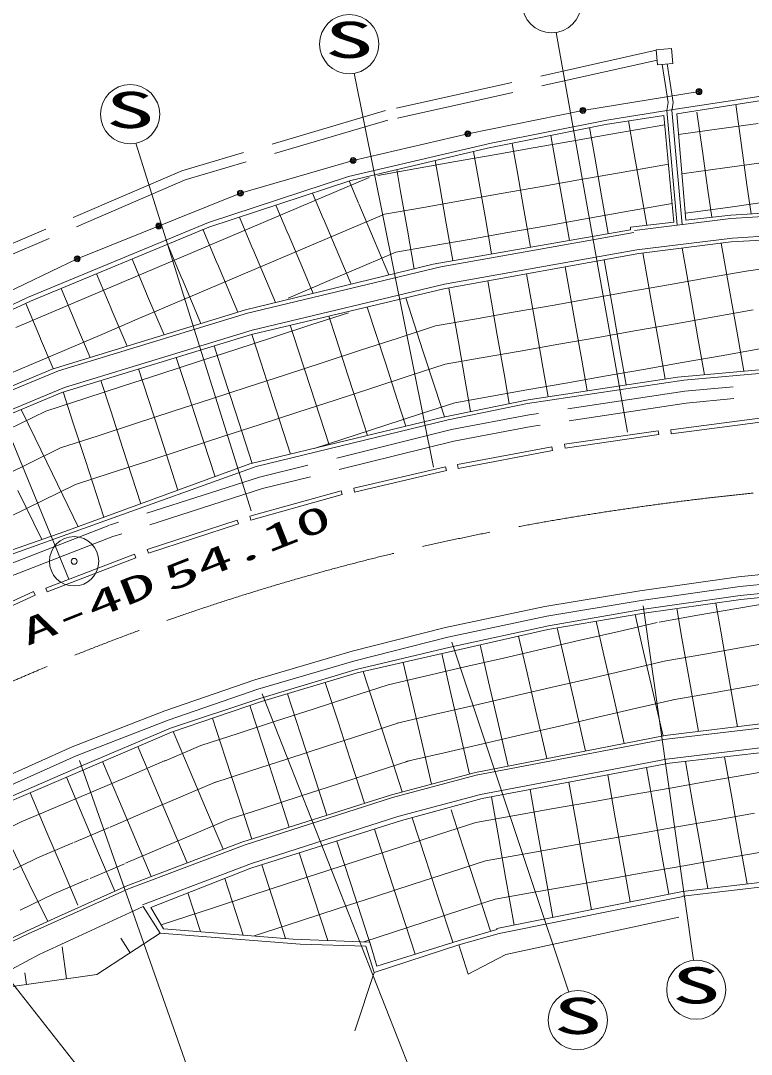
# Model space of a CAD drawing. Units: millimetres, scale not verified. Extents: x 40000 to 680000, y 20000 to 380000.
# Drawn here: x 410504 to 447568, y 265041 to 317432 of the extents above; entities that cross this region are included whole.
import ezdxf
from ezdxf.enums import TextEntityAlignment as Align

# ---------------------------------------------------------------- set-up
doc = ezdxf.new("R2010")
doc.units = ezdxf.units.MM
doc.header["$LTSCALE"] = 1000
doc.linetypes.add('CHAIN', pattern=[18.5, 12, -1.5, 3.5, -1.5])
doc.linetypes.add('DASHED', pattern=[7.5, 6, -1.5])
for name, color, linetype, lineweight in [('M-BGD', 7, 'Continuous', 13), ('M-BMK', 2, 'CHAIN', 13), ('M-BMK-SRVR', 94, 'Continuous', 13), ('M-STR-HTXT', 7, 'Continuous', 13)]:
    doc.layers.add(name, color=color, linetype=linetype, lineweight=lineweight)
doc.styles.add('ＭＳ ゴシック', font='')
doc.styles.get('ＭＳ ゴシック').set_extended_font_data('MS Gothic')

msp = doc.modelspace()

# ---------------------------------------------------------------- linework, layer by layer
at = {"layer": 'M-BGD', "linetype": 'DASHED'}
for p, q in [((442744, 315930), (429009, 312872)), ((442793, 315429), (429134, 312387)), ((443050, 315214), (443348, 313287)), ((443299, 315237), (443601, 313288)), ((429009, 312872), (418671, 309828)), ((443348, 313287), (443289, 312881)), ((443601, 313288), (443536, 312845)), ((429134, 312387), (418841, 309357)), ((418671, 309828), (409528, 305898)), ((418841, 309357), (409741, 305445)), ((454108, 299560), (444191, 298647)), ((444191, 298647), (436294, 297455)), ((454154, 298962), (444264, 298051)), ((444264, 298051), (436395, 296863)), ((436294, 297455), (432357, 296708)), ((432357, 296708), (422612, 294290)), ((436395, 296863), (432485, 296122)), ((432485, 296122), (422776, 293712)), ((422612, 294290), (415002, 291858)), ((422776, 293712), (415185, 291286)), ((414968, 291846), (409389, 289680)), ((415185, 291286), (409617, 289125)), ((446922, 289244), (451907, 289742)), ((441905, 288539), (446922, 289244)), ((446982, 288748), (451950, 289244)), ((441981, 288045), (446982, 288748)), ((437099, 287739), (441905, 288539)), ((432054, 286667), (437099, 287739)), ((437192, 287248), (441981, 288045)), ((432167, 286180), (437192, 287248)), ((427325, 285475), (432054, 286667)), ((427457, 284993), (432167, 286180)), ((422377, 284027), (427325, 285475)), ((422529, 283550), (427457, 284993)), ((417809, 282456), (422377, 284027)), ((417981, 281986), (422529, 283550)), ((413123, 280628), (417809, 282456)), ((413316, 280167), (417981, 281986)), ((408561, 278583), (413123, 280628)), ((408776, 278131), (413316, 280167)), ((411447, 270093), (416725, 272535)), ((407783, 268152), (411447, 270093))]:
    msp.add_line(p, q, dxfattribs=at)
at = {"layer": 'M-BGD'}
for p, q in [((443514, 316029), (442742, 315955)), ((442742, 315955), (442815, 315191)), ((443587, 315265), (443514, 316029)), ((442815, 315191), (443587, 315265)), ((444915, 313834), (439022, 312883)), ((443289, 312881), (450038, 313904)), ((450103, 313700), (443785, 312716)), ((439022, 312883), (433183, 311699)), ((440246, 312396), (443289, 312881)), ((443807, 307070), (443289, 312881)), ((444056, 307100), (443538, 312904)), ((444807, 312800), (445085, 310819)), ((446773, 313182), (447066, 311097)), ((434368, 311227), (440246, 312396)), ((443132, 312630), (440173, 312174)), ((441330, 312352), (441592, 310864)), ((443636, 307215), (443132, 312630)), ((443785, 312716), (444253, 307320)), ((440173, 312174), (434191, 310962)), ((439360, 312009), (439623, 310517)), ((440434, 311675), (443176, 312159)), ((443877, 311659), (445936, 311949)), ((445936, 311949), (447917, 312227)), ((427132, 309526), (434368, 311227)), ((433183, 311699), (427369, 310344)), ((435438, 311214), (435684, 309822)), ((436495, 310981), (438464, 311328)), ((437399, 311612), (437653, 310170)), ((438464, 311328), (440434, 311675)), ((434191, 310962), (427252, 309335)), ((433481, 310795), (433714, 309475)), ((434525, 310633), (436495, 310981)), ((441592, 310864), (441940, 308895)), ((445085, 310819), (445364, 308839)), ((447066, 311097), (447344, 309117)), ((427369, 310344), (421649, 308688)), ((430586, 309939), (432555, 310286)), ((431531, 310338), (431744, 309128)), ((432555, 310286), (434525, 310633)), ((437653, 310170), (438000, 308200)), ((439623, 310517), (439970, 308547)), ((440781, 309706), (443362, 310161)), ((446215, 309968), (448195, 310246)), ((428616, 309592), (430586, 309939)), ((429581, 309881), (429775, 308780)), ((435684, 309822), (436031, 307853)), ((438812, 309358), (440781, 309706)), ((444050, 309664), (446215, 309968)), ((420032, 307206), (427132, 309526)), ((427252, 309335), (420051, 306967)), ((426386, 308724), (428179, 309485)), ((427168, 309308), (427649, 308174)), ((431744, 309128), (432092, 307158)), ((433714, 309475), (434061, 307505)), ((436842, 309011), (438812, 309358)), ((447344, 309117), (447551, 307642)), ((421649, 308688), (413374, 305364)), ((424593, 307963), (426386, 308724)), ((425311, 308697), (425856, 307413)), ((429775, 308780), (430122, 306811)), ((432903, 308316), (434872, 308664)), ((434872, 308664), (436842, 309011)), ((441940, 308895), (442263, 307059)), ((445364, 308839), (445556, 307469)), ((423455, 308086), (424064, 306652)), ((427652, 308152), (428434, 306311)), ((430933, 307969), (432903, 308316)), ((438000, 308200), (438336, 306298)), ((439970, 308547), (440306, 306641)), ((441129, 307736), (443548, 308163)), ((446493, 307987), (448474, 308266)), ((446531, 307580), (456350, 308175)), ((422800, 307202), (424593, 307963)), ((427171, 306861), (428964, 307622)), ((428964, 307622), (430933, 307969)), ((436031, 307853), (436365, 305955)), ((439159, 307389), (441129, 307736)), ((444223, 307668), (446493, 307987)), ((444253, 307320), (446531, 307580)), ((446525, 307401), (451575, 307736)), ((410857, 303393), (420032, 307206)), ((421008, 306441), (422800, 307202)), ((421598, 307476), (422271, 305891)), ((425859, 307391), (426641, 305550)), ((432092, 307158), (432425, 305268)), ((434061, 307505), (434395, 305611)), ((435220, 306694), (437189, 307041)), ((437189, 307041), (439159, 307389)), ((441432, 306964), (443636, 307215)), ((441639, 306805), (446525, 307401)), ((460852, 307017), (446537, 306222)), ((420051, 306967), (411002, 303215)), ((419741, 306865), (420478, 305130)), ((424067, 306630), (424848, 304789)), ((425378, 306100), (427171, 306861)), ((430122, 306811), (430469, 304841)), ((431432, 305095), (441432, 306838)), ((431812, 304959), (441602, 306699)), ((433250, 306347), (435220, 306694)), ((441432, 306838), (441432, 306964)), ((446619, 306405), (451636, 306738)), ((417952, 306097), (418685, 304369)), ((419215, 305680), (421008, 306441)), ((423585, 305339), (425378, 306100)), ((428434, 306311), (429183, 304546)), ((429535, 305692), (431280, 306000)), ((431280, 306000), (433250, 306347)), ((441760, 305813), (446619, 306405)), ((446537, 306222), (441864, 305625)), ((446041, 306158), (446496, 303580)), ((417422, 304919), (419215, 305680)), ((422274, 305869), (423431, 303142)), ((426641, 305550), (427266, 304078)), ((427952, 305020), (429535, 305692)), ((441864, 305625), (431973, 303836)), ((431996, 304077), (441760, 305813)), ((442067, 305662), (442556, 302885)), ((444055, 305905), (444526, 303233)), ((413374, 305364), (402678, 300242)), ((415629, 304158), (417422, 304919)), ((416153, 305351), (416892, 303608)), ((420481, 305108), (421523, 302653)), ((421792, 304578), (423585, 305339)), ((421907, 302770), (431432, 305095)), ((422007, 302609), (431812, 304959)), ((426159, 304259), (427952, 305020)), ((438131, 304950), (438617, 302191)), ((440099, 305306), (440587, 302538)), ((447307, 304738), (449287, 305017)), ((414353, 304605), (415100, 302847)), ((420000, 303817), (421792, 304578)), ((424848, 304789), (425348, 303610)), ((436163, 304594), (436648, 301844)), ((443368, 304044), (445337, 304391)), ((445337, 304391), (447307, 304738)), ((413836, 303397), (415629, 304158)), ((418688, 304347), (419650, 302080)), ((422243, 301740), (431996, 304077)), ((424074, 303374), (426159, 304259)), ((432226, 303882), (432708, 301149)), ((434195, 304238), (434678, 301496)), ((441398, 303697), (443368, 304044)), ((404765, 300575), (410857, 303393)), ((412044, 302636), (413836, 303397)), ((412554, 303859), (413307, 302086)), ((416895, 303586), (417778, 301508)), ((418207, 303056), (420000, 303817)), ((431973, 303836), (422206, 301524)), ((430038, 303378), (430908, 300700)), ((437459, 303002), (439428, 303349)), ((439428, 303349), (441398, 303697)), ((446496, 303580), (446843, 301610)), ((411002, 303215), (404823, 300379)), ((410759, 303104), (411514, 301325)), ((415103, 302825), (415905, 300935)), ((416414, 302295), (418207, 303056)), ((428085, 302916), (429006, 300082)), ((435489, 302655), (437459, 303002)), ((442556, 302885), (442904, 300916)), ((444526, 303233), (444873, 301263)), ((410251, 301875), (412044, 302636)), ((412102, 299772), (421907, 302770)), ((412417, 299686), (422007, 302609)), ((414621, 301534), (416414, 302295)), ((425226, 302008), (427128, 302626)), ((426132, 302454), (426486, 301366)), ((431550, 301960), (433520, 302307)), ((433520, 302307), (435489, 302655)), ((440587, 302538), (440934, 300568)), ((443715, 302074), (445685, 302422)), ((445685, 302422), (447654, 302769)), ((413310, 302064), (414032, 300362)), ((423323, 301390), (425226, 302008)), ((424179, 301992), (424583, 300748)), ((429648, 301342), (431550, 301960)), ((436648, 301844), (436995, 299874)), ((438617, 302191), (438964, 300221)), ((441745, 301727), (443715, 302074)), ((411517, 301303), (412157, 299795)), ((422206, 301524), (412588, 298592)), ((412722, 298838), (422243, 301740)), ((412828, 300773), (414621, 301534)), ((421421, 300772), (423323, 301390)), ((422227, 301529), (422681, 300130)), ((426486, 301366), (427104, 299464)), ((427746, 300724), (429648, 301342)), ((434678, 301496), (435025, 299527)), ((437806, 301032), (439776, 301380)), ((439776, 301380), (441745, 301727)), ((444873, 301263), (445187, 299483)), ((446843, 301610), (447187, 299661)), ((411036, 300012), (412828, 300773)), ((419519, 300154), (421421, 300772)), ((420313, 300947), (420779, 299512)), ((424583, 300748), (425202, 298846)), ((425844, 300106), (427746, 300724)), ((432708, 301149), (433056, 299179)), ((435836, 300685), (437806, 301032)), ((442904, 300916), (443194, 299267)), ((446032, 300452), (448001, 300799)), ((418400, 300364), (418877, 298894)), ((430908, 300700), (431526, 298798)), ((432035, 300015), (433867, 300338)), ((433867, 300338), (435836, 300685)), ((438964, 300221), (439238, 298670)), ((440934, 300568), (441216, 298968)), ((443828, 299362), (453893, 300257)), ((444062, 300105), (446032, 300452)), ((403664, 296248), (412102, 299772)), ((403992, 296182), (412417, 299686)), ((409243, 299251), (411036, 300012)), ((416486, 299781), (416975, 298276)), ((417617, 299536), (419519, 300154)), ((422681, 300130), (423299, 298228)), ((423941, 299488), (425844, 300106)), ((429006, 300082), (429624, 298180)), ((430266, 299440), (432035, 300015)), ((436995, 299874), (437260, 298372)), ((440123, 299410), (442093, 299757)), ((442093, 299757), (444062, 300105)), ((444139, 299219), (454085, 300073)), ((414573, 299197), (415073, 297658)), ((415715, 298918), (417617, 299536)), ((420779, 299512), (421397, 297610)), ((422039, 298870), (423941, 299488)), ((427104, 299464), (427722, 297562)), ((428364, 298822), (430266, 299440)), ((433056, 299179), (433330, 297622)), ((435025, 299527), (435290, 298023)), ((436206, 298021), (444139, 299219)), ((436247, 298219), (443828, 299362)), ((438153, 299063), (440123, 299410)), ((404354, 295358), (412722, 298838)), ((413813, 298300), (415715, 298918)), ((418877, 298894), (419495, 296992)), ((420137, 298252), (422039, 298870)), ((425202, 298846), (426147, 295937)), ((426462, 298204), (428364, 298822)), ((431526, 298798), (431996, 297350)), ((434214, 298368), (436184, 298715)), ((436184, 298715), (438153, 299063)), ((412588, 298592), (404287, 295112)), ((411778, 297639), (413813, 298300)), ((412659, 298614), (413171, 297040)), ((416975, 298276), (417593, 296374)), ((418235, 297634), (420137, 298252)), ((423299, 298228), (424197, 295464)), ((424559, 297586), (426462, 298204)), ((429624, 298180), (430046, 296881)), ((431873, 297324), (436247, 298219)), ((432520, 298069), (434214, 298368)), ((409902, 296724), (411778, 297639)), ((410525, 297727), (411239, 296263)), ((415073, 297658), (415691, 295756)), ((416333, 297016), (418235, 297634)), ((421397, 297610), (422248, 294992)), ((422657, 296968), (424559, 297586)), ((430884, 297538), (432520, 298069)), ((432194, 297193), (436206, 298021)), ((422131, 294963), (431873, 297324)), ((422445, 294838), (432194, 297193)), ((427722, 297562), (428096, 296409)), ((428982, 296920), (430884, 297538)), ((443478, 296690), (448252, 297311)), ((448278, 297113), (443504, 296492)), ((413171, 297040), (413789, 295138)), ((414431, 296398), (416333, 297016)), ((419495, 296992), (420364, 294318)), ((420755, 296350), (422657, 296968)), ((425394, 295754), (428982, 296920)), ((438092, 295960), (442839, 296650)), ((442839, 296650), (442868, 296452)), ((443504, 296492), (443478, 296690)), ((411239, 296263), (412115, 294466)), ((412529, 295780), (414431, 296398)), ((417593, 296374), (418484, 293632)), ((418853, 295732), (420755, 296350)), ((442868, 296452), (438120, 295762)), ((410778, 294926), (412529, 295780)), ((415691, 295756), (416604, 292946)), ((416951, 295114), (418853, 295732)), ((432664, 294937), (437446, 295837)), ((437483, 295640), (432701, 294740)), ((437446, 295837), (437483, 295640)), ((438120, 295762), (438092, 295960)), ((412737, 291534), (422131, 294963)), ((413789, 295138), (414724, 292259)), ((415049, 294496), (416951, 295114)), ((409028, 294072), (410778, 294926)), ((412115, 294466), (413423, 291784)), ((413280, 293921), (415049, 294496)), ((414351, 291922), (422445, 294838)), ((427401, 293730), (432058, 294820)), ((432104, 294626), (427446, 293535)), ((432058, 294820), (432104, 294626)), ((432701, 294740), (432664, 294937)), ((411655, 293128), (413280, 293921)), ((410365, 293612), (411576, 291129)), ((422127, 292314), (426755, 293601)), ((426809, 293408), (422180, 292121)), ((426755, 293601), (426809, 293408)), ((427446, 293535), (427401, 293730)), ((409904, 292275), (411655, 293128)), ((409152, 290071), (414351, 291922)), ((416926, 290629), (421488, 292114)), ((421550, 291924), (416988, 290439)), ((421488, 292114), (421550, 291924)), ((422180, 292121), (422127, 292314)), ((408959, 290216), (412737, 291534)), ((416282, 290394), (411774, 288669)), ((416354, 290207), (416282, 290394)), ((416988, 290439), (416926, 290629)), ((411846, 288482), (416354, 290207)), ((446997, 288303), (452007, 288785)), ((411163, 288492), (406765, 286509)), ((406848, 286327), (411245, 288310)), ((411245, 288310), (411163, 288492)), ((411774, 288669), (411846, 288482)), ((442011, 287582), (446997, 288303)), ((446829, 287642), (451734, 288465)), ((447036, 288088), (451705, 288560)), ((442020, 287393), (447036, 288088)), ((443783, 287637), (444048, 286136)), ((444859, 287295), (446829, 287642)), ((445766, 287912), (446017, 286483)), ((437240, 286573), (442020, 287393)), ((437276, 286754), (442011, 287582)), ((441667, 287332), (442037, 285727)), ((442889, 286947), (444859, 287295)), ((432293, 285682), (437276, 286754)), ((437718, 286655), (438140, 284827)), ((439692, 286994), (440089, 285277)), ((440838, 286476), (442787, 286926)), ((427568, 284378), (437240, 286573)), ((435762, 286238), (436191, 284377)), ((438889, 286027), (440838, 286476)), ((444048, 286136), (444395, 284166)), ((446017, 286483), (446365, 284514)), ((427517, 284545), (432293, 285682)), ((433811, 285795), (434242, 283927)), ((434992, 285127), (436941, 285577)), ((436941, 285577), (438889, 286027)), ((442037, 285727), (442487, 283778)), ((445206, 285325), (447176, 285672)), ((447176, 285672), (449146, 286020)), ((431861, 285352), (432294, 283478)), ((433043, 284677), (434992, 285127)), ((440089, 285277), (440539, 283328)), ((443237, 284978), (445206, 285325)), ((422633, 283081), (427517, 284545)), ((429911, 284909), (430345, 283028)), ((431094, 284227), (433043, 284677)), ((438140, 284827), (438590, 282879)), ((439339, 284078), (441288, 284528)), ((441288, 284528), (443237, 284978)), ((446365, 284514), (446870, 281646)), ((422719, 282919), (427568, 284378)), ((427876, 284448), (428504, 282517)), ((429146, 283777), (431094, 284227)), ((436191, 284377), (436641, 282429)), ((437391, 283628), (439339, 284078)), ((444395, 284166), (444883, 281401)), ((447523, 283703), (449493, 284050)), ((425954, 283892), (426601, 281899)), ((427244, 283159), (429146, 283777)), ((432294, 283478), (432744, 281529)), ((434242, 283927), (434692, 281979)), ((435442, 283178), (437391, 283628)), ((442487, 283778), (443089, 281173)), ((445554, 283355), (447523, 283703)), ((418100, 281571), (422633, 283081)), ((418161, 281376), (422719, 282919)), ((424038, 283316), (424699, 281281)), ((425341, 282541), (427244, 283159)), ((430345, 283028), (430795, 281079)), ((433493, 282728), (435442, 283178)), ((440539, 283328), (441124, 280791)), ((441738, 282579), (443687, 283029)), ((443584, 283008), (445554, 283355)), ((422129, 282719), (422797, 280663)), ((423439, 281923), (425341, 282541)), ((428504, 282517), (429122, 280615)), ((431544, 282278), (433493, 282728)), ((436641, 282429), (437195, 280028)), ((438590, 282879), (439160, 280410)), ((439789, 282129), (441738, 282579)), ((420235, 282078), (420895, 280045)), ((421537, 281305), (423439, 281923)), ((426601, 281899), (427220, 279997)), ((429596, 281828), (431544, 282278)), ((434692, 281979), (435231, 279647)), ((437840, 281679), (439789, 282129)), ((443118, 280995), (452615, 282124)), ((443197, 281194), (452522, 282343)), ((409115, 277499), (418161, 281376)), ((413555, 279651), (418100, 281571)), ((418244, 281404), (419105, 279376)), ((427862, 281257), (429681, 281848)), ((432744, 281529), (433271, 279246)), ((435892, 281229), (437840, 281679)), ((419635, 280687), (421537, 281305)), ((424699, 281281), (425317, 279379)), ((425959, 280639), (427862, 281257)), ((430795, 281079), (431336, 278735)), ((433569, 279324), (443197, 281194)), ((433604, 279188), (443118, 280995)), ((433943, 280779), (435892, 281229)), ((443271, 280006), (452701, 281127)), ((443271, 280006), (452701, 281127)), ((452834, 280871), (443418, 279798)), ((416451, 280643), (417312, 278615)), ((417794, 279905), (419635, 280687)), ((422797, 280663), (423415, 278761)), ((424057, 280021), (425959, 280639)), ((429122, 280615), (429859, 278345)), ((430045, 279880), (431994, 280329)), ((431994, 280329), (433943, 280779)), ((414661, 279876), (415520, 277854)), ((416001, 279144), (417842, 279926)), ((420895, 280045), (421513, 278143)), ((422155, 279403), (424057, 280021)), ((427220, 279997), (427944, 277766)), ((428480, 279355), (430216, 279919)), ((433827, 278213), (443271, 280006)), ((443418, 279798), (433916, 278002)), ((444223, 279889), (444604, 277724)), ((446214, 280116), (446574, 278072)), ((409012, 277667), (413555, 279651)), ((419105, 279376), (419887, 277535)), ((420253, 278785), (422155, 279403)), ((425317, 279379), (426037, 277163)), ((426577, 278737), (428480, 279355)), ((429320, 278202), (433569, 279324)), ((442247, 279576), (442635, 277377)), ((447385, 279230), (449355, 279577)), ((412826, 279082), (413679, 277072)), ((414208, 278383), (416049, 279165)), ((418624, 278085), (420417, 278846)), ((423415, 278761), (424131, 276559)), ((424675, 278119), (426577, 278737)), ((429362, 278053), (433604, 279188)), ((438316, 278834), (438696, 276682)), ((440282, 279205), (440665, 277030)), ((443446, 278535), (445416, 278883)), ((445416, 278883), (447385, 279230)), ((410985, 278301), (411838, 276291)), ((412367, 277602), (414208, 278383)), ((417312, 278615), (418094, 276774)), ((421721, 275795), (429320, 278202)), ((429644, 277093), (433827, 278213)), ((436351, 278462), (436726, 276335)), ((441476, 278188), (443446, 278535)), ((415520, 277854), (416301, 276013)), ((416831, 277324), (418624, 278085)), ((421513, 278143), (422224, 275955)), ((421887, 275664), (429362, 278053)), ((422773, 277501), (424675, 278119)), ((433916, 278002), (429821, 276885)), ((434386, 278091), (434756, 275988)), ((437537, 277494), (439507, 277841)), ((439507, 277841), (441476, 278188)), ((444604, 277724), (444952, 275755)), ((446574, 278072), (446921, 276102)), ((410526, 276821), (412367, 277602)), ((415038, 276563), (416831, 277324)), ((419887, 277535), (420777, 275438)), ((421037, 276937), (422773, 277501)), ((432338, 277441), (432956, 275539)), ((435568, 277146), (437537, 277494)), ((442635, 277377), (442982, 275407)), ((445763, 276913), (447733, 277260)), ((408729, 275944), (410526, 276821)), ((413679, 277072), (414460, 275231)), ((418094, 276774), (418955, 274746)), ((419405, 276244), (421037, 276937)), ((429821, 276885), (422179, 274477)), ((422216, 274720), (429644, 277093)), ((430367, 277034), (431054, 274921)), ((431696, 276181), (433598, 276799)), ((433598, 276799), (435568, 277146)), ((438696, 276682), (439043, 274713)), ((440665, 277030), (441013, 275060)), ((443793, 276566), (445763, 276913)), ((411838, 276291), (412619, 274450)), ((413197, 275781), (414990, 276542)), ((417612, 275483), (419405, 276244)), ((428453, 276454), (429152, 274303)), ((429794, 275563), (431696, 276181)), ((436726, 276335), (437073, 274366)), ((439854, 275871), (441824, 276219)), ((441824, 276219), (443793, 276566)), ((446921, 276102), (447349, 273679)), ((411356, 275000), (413149, 275761)), ((415886, 273582), (421721, 275795)), ((415981, 273429), (421887, 275664)), ((416301, 276013), (417132, 274055)), ((426545, 275853), (427250, 273685)), ((434756, 275988), (435104, 274018)), ((437884, 275524), (439854, 275871)), ((444952, 275755), (445359, 273445)), ((410066, 275483), (410943, 273686)), ((414460, 275231), (415276, 273308)), ((415820, 274722), (417612, 275483)), ((424637, 275252), (425347, 273067)), ((427892, 274945), (429794, 275563)), ((432956, 275539), (433574, 273637)), ((434083, 274854), (435915, 275177)), ((435915, 275177), (437884, 275524)), ((441013, 275060), (441418, 272763)), ((442982, 275407), (443379, 273155)), ((446110, 274944), (448080, 275291)), ((409606, 274146), (411356, 275000)), ((414027, 273961), (415771, 274701)), ((416682, 272626), (422216, 274720)), ((422730, 274650), (423445, 272449)), ((425989, 274327), (427892, 274945)), ((431054, 274921), (431672, 273019)), ((432314, 274279), (434083, 274854)), ((439043, 274713), (439456, 272371)), ((442171, 274249), (444141, 274596)), ((444141, 274596), (446110, 274944)), ((412619, 274450), (413401, 272609)), ((422179, 274477), (417107, 272479)), ((424087, 273709), (425989, 274327)), ((429152, 274303), (429770, 272401)), ((430412, 273661), (432314, 274279)), ((435104, 274018), (435533, 271586)), ((437073, 274366), (437494, 271978)), ((440201, 273902), (442171, 274249)), ((444075, 273295), (453206, 274367)), ((444097, 273055), (453307, 274150)), ((410943, 273686), (411874, 271776)), ((412186, 273179), (413930, 273920)), ((412427, 272027), (415886, 273582)), ((420853, 273955), (421785, 271088)), ((422185, 273091), (424087, 273709)), ((427250, 273685), (428323, 270380)), ((428510, 273043), (430412, 273661)), ((433574, 273637), (434341, 271276)), ((436262, 273207), (438232, 273554)), ((438232, 273554), (440201, 273902)), ((410482, 272349), (412186, 273179)), ((410883, 271145), (415981, 273429)), ((418989, 273220), (419626, 271259)), ((420283, 272473), (422185, 273091)), ((425347, 273067), (426078, 270817)), ((426607, 272425), (428510, 273043)), ((431672, 273019), (432419, 270720)), ((434568, 272908), (436262, 273207)), ((434660, 271411), (444075, 273295)), ((444118, 273033), (434777, 271173)), ((416725, 272535), (417576, 271181)), ((417107, 272479), (417743, 271409)), ((417624, 271609), (420283, 272473)), ((423445, 272449), (423943, 270916)), ((432932, 272377), (434568, 272908)), ((411026, 271392), (412427, 272027)), ((424705, 271807), (426607, 272425)), ((429770, 272401), (430512, 270115)), ((431030, 271759), (432932, 272377)), ((443884, 271989), (435117, 270107)), ((407273, 269628), (411026, 271392)), ((417743, 271409), (424325, 270886)), ((422353, 271043), (424705, 271807)), ((427910, 270745), (431030, 271759)), ((434660, 271368), (434660, 271411)), ((407179, 269387), (410883, 271145)), ((417576, 271181), (414368, 269095)), ((415577, 270929), (416056, 270192)), ((424683, 270628), (417576, 271181)), ((424325, 270886), (428223, 270733)), ((432689, 270798), (434660, 271368)), ((434777, 271173), (432736, 270598)), ((412605, 270490), (412836, 268875)), ((428018, 270528), (424683, 270628)), ((428436, 269194), (428018, 270528)), ((428223, 270733), (428573, 269507)), ((432736, 270598), (428436, 269194)), ((428573, 269507), (432689, 270798)), ((433202, 269096), (432736, 270598)), ((435117, 270107), (433202, 269096)), ((414368, 269095), (407783, 268152)), ((410720, 269169), (410803, 268584)), ((428436, 269194), (427449, 266226))]:
    msp.add_line(p, q, dxfattribs=at)
for centre, radius in [((444915, 313834), 150), ((444915, 313834), 100), ((444915, 313834), 50), ((439022, 312883), 150), ((439022, 312883), 100), ((439022, 312883), 50), ((433183, 311699), 150), ((433183, 311699), 100), ((433183, 311699), 50), ((427369, 310344), 150), ((427369, 310344), 100), ((427369, 310344), 50), ((421649, 308688), 150), ((421649, 308688), 100), ((421649, 308688), 50), ((417511, 307026), 150), ((417511, 307026), 100), ((417511, 307026), 50), ((413374, 305364), 150), ((413374, 305364), 100), ((413374, 305364), 50)]:
    msp.add_circle(centre, radius, dxfattribs=at)
at = {"layer": 'M-BMK'}
msp.add_open_spline([(385450, 269597), (385598, 269709), (385747, 269820), (385896, 269931), (386045, 270042), (386194, 270153), (386343, 270263), (386493, 270373), (386642, 270483), (386792, 270593), (387691, 271251), (388601, 271895), (389517, 272529), (390891, 273481), (392281, 274411), (393697, 275299), (394311, 275684), (394930, 276062), (395552, 276435), (396173, 276808), (396798, 277177), (397425, 277540), (398053, 277903), (398683, 278261), (399317, 278613), (403260, 280806), (407318, 282797), (411481, 284546), (417628, 287129), (424003, 289184), (430499, 290688), (436979, 292190), (443580, 293144), (450205, 293738), (454634, 294135), (459074, 294372), (463516, 294458), (464257, 294472), (464998, 294483), (465739, 294494), (466480, 294506), (467221, 294519), (467962, 294527), (468701, 294536), (469440, 294540), (470179, 294543)], degree=3, knots=[0, 0, 0, 0, 1, 1, 1, 2, 2, 2, 3, 3, 3, 4, 4, 4, 5, 5, 5, 6, 6, 6, 7, 7, 7, 8, 8, 8, 9, 9, 9, 10, 10, 10, 11, 11, 11, 12, 12, 12, 13, 13, 13, 14, 14, 14, 15, 15, 15, 15], dxfattribs=at)
at = {"layer": 'M-BMK-SRVR'}
for radius in [1250, 150]:
    msp.add_circle((413214, 290030), radius, dxfattribs=at)
at = {"layer": 'M-STR-HTXT'}
for p, q in [((437668, 316828), (441289, 296582)), ((427414, 314764), (431448, 294805)), ((416351, 311219), (422200, 292589)), ((412950, 289118), (405738, 306664)), ((444634, 269812), (442081, 287778)), ((438304, 268199), (432371, 285936)), ((430260, 264258), (422761, 283309)), ((419275, 263477), (413496, 279930)), ((414800, 262659), (404510, 275713))]:
    msp.add_line(p, q, dxfattribs=at)
for centre in [(437442, 318311), (427169, 316244), (416057, 312690), (444773, 268318), (438766, 266772)]:
    msp.add_circle(centre, 1500, dxfattribs=at)

# ---------------------------------------------------------------- texts
at = {"layer": 'M-BMK-SRVR', "style": 'ＭＳ ゴシック', "width": 2}
for s, rotation, p in [('54.10', 21.562, (418201, 288091)), ('A-4D', 21.879, (410986, 285364))]:
    msp.add_text(s, height=1320, rotation=rotation, dxfattribs=at).set_placement(p, align=Align.BOTTOM_LEFT)
at = {"layer": 'M-STR-HTXT', "style": 'ＭＳ ゴシック', "width": 2}
for p in [(425919, 314994), (414807, 311440), (443523, 267068), (437516, 265522)]:
    msp.add_text('S', height=1833, dxfattribs=at).set_placement(p, align=Align.BOTTOM_LEFT)

doc.saveas('drawing.dxf')
